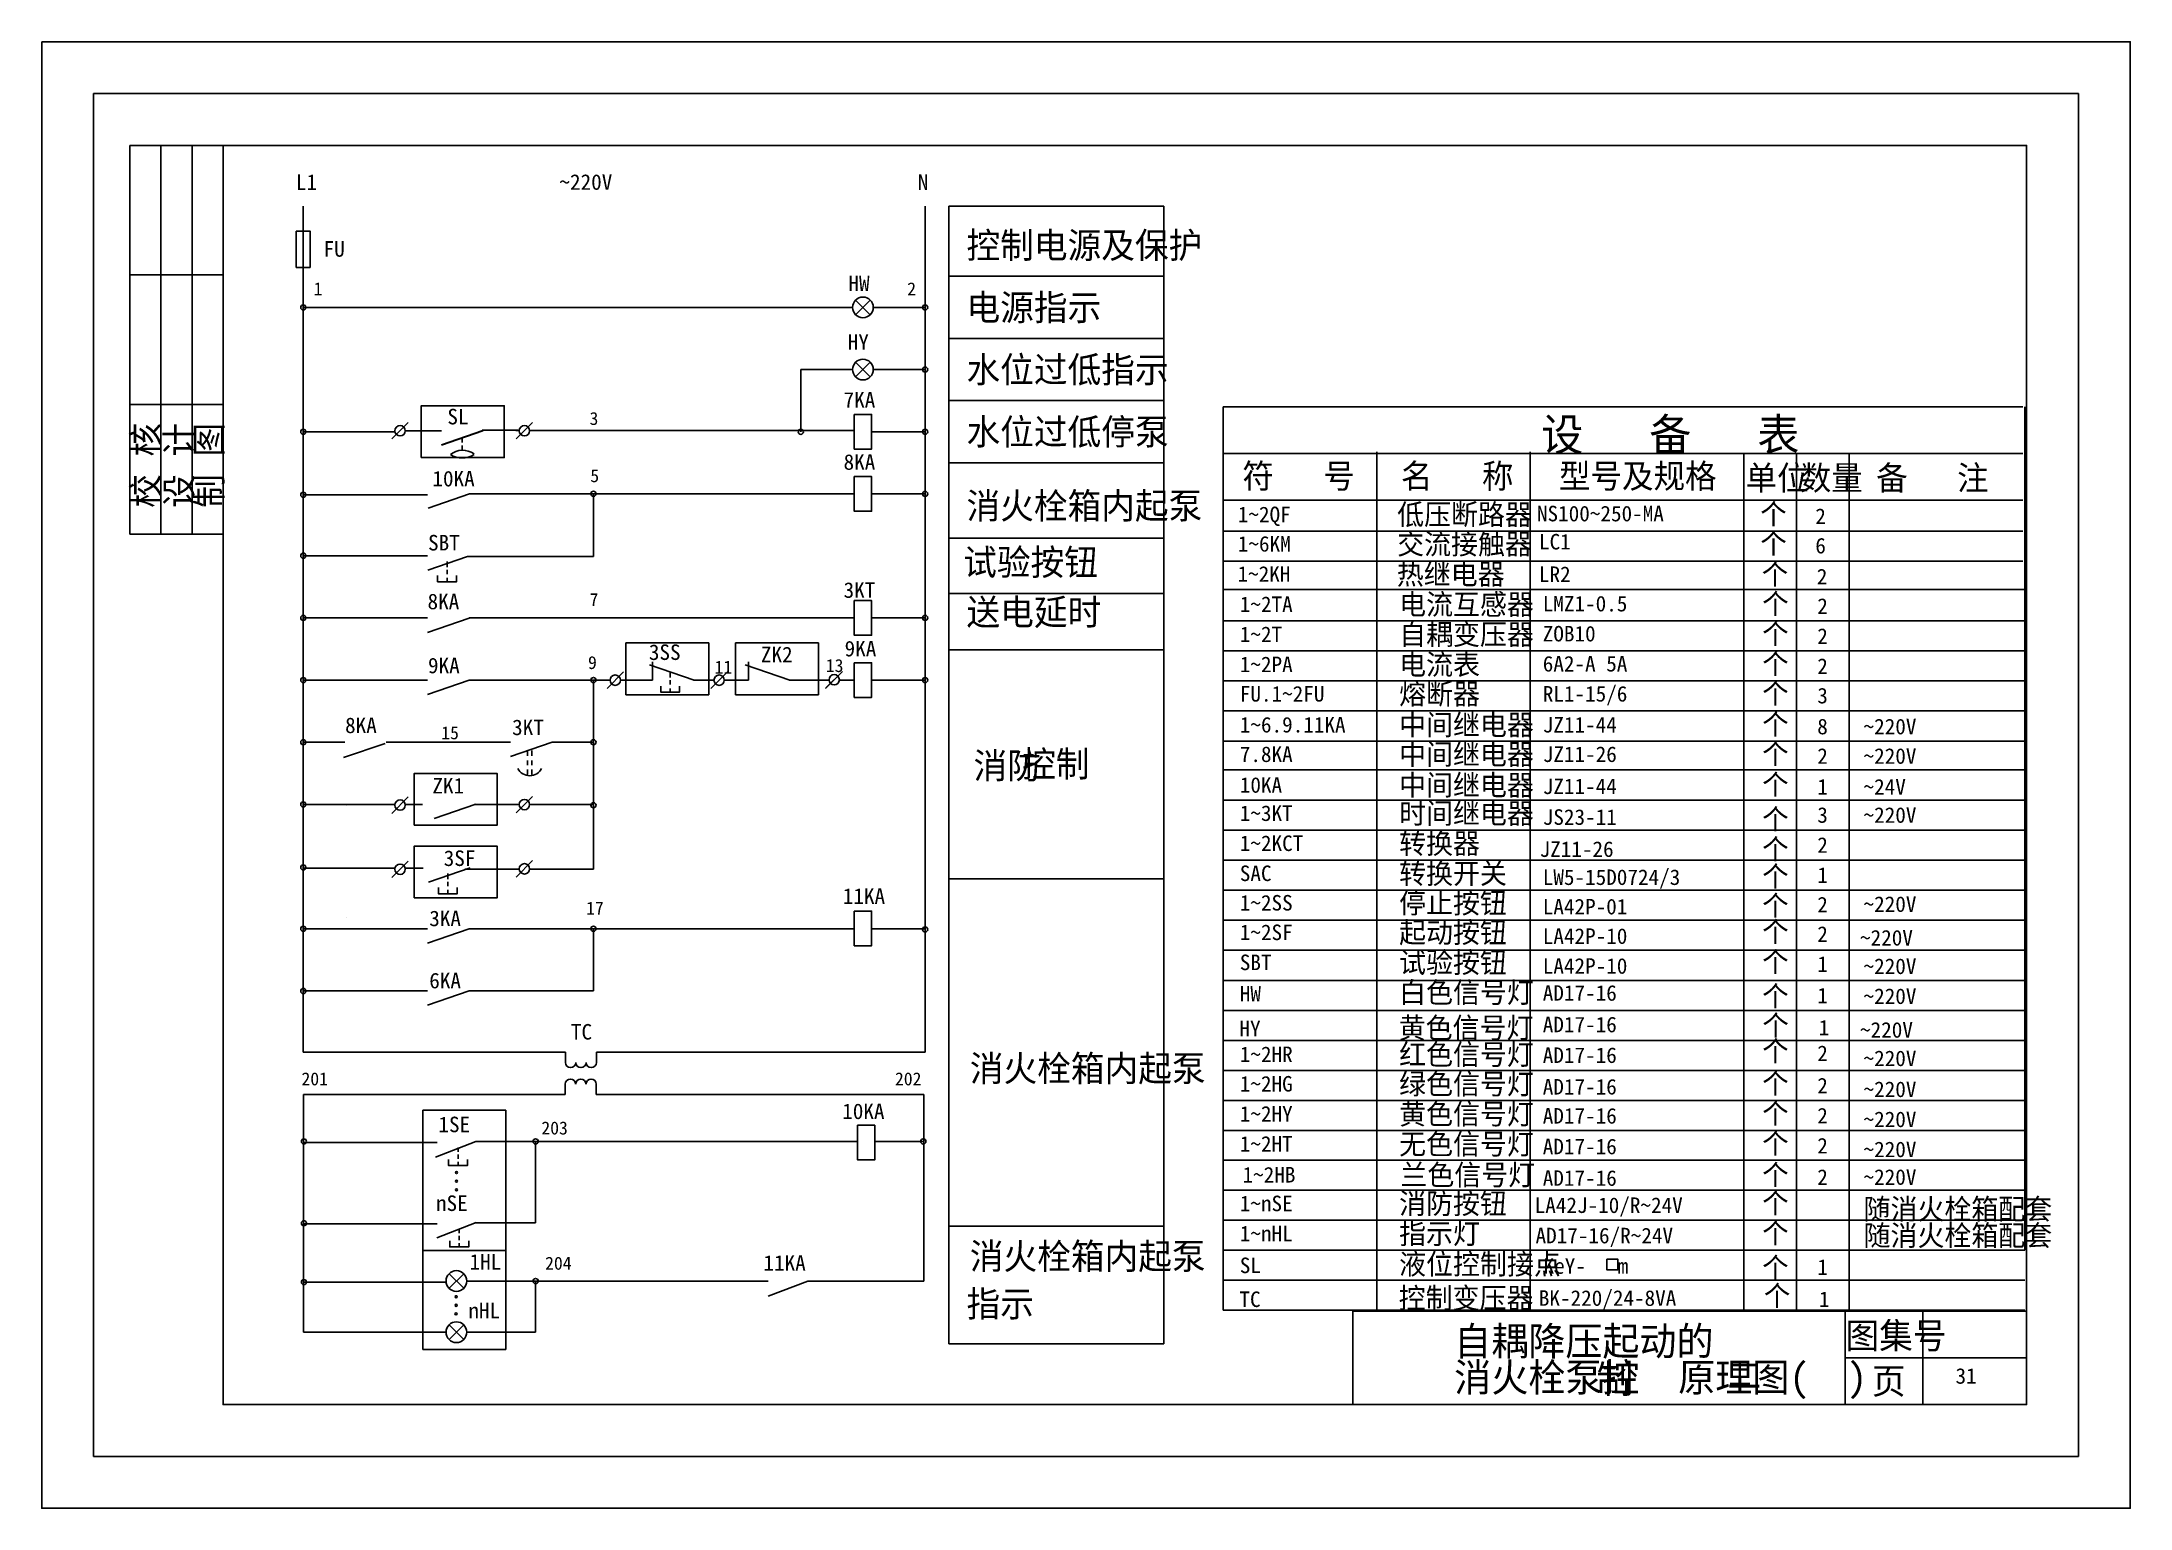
# Model space of a CAD drawing. Header units: metres. Extents: x 212 to 615, y 161 to 444.
import ezdxf

# ---------------------------------------------------------------- set-up
doc = ezdxf.new("R2010")
doc.units = ezdxf.units.M
for name, color, linetype in [('LGT1', 7, 'Continuous'), ('X2', 130, 'Continuous'), ('X4', 60, 'Continuous')]:
    doc.layers.add(name, color=color, linetype=linetype)

msp = doc.modelspace()

# ---------------------------------------------------------------- linework, layer by layer
for p, q in [((229.02, 349.24), (229.02, 424.24)), ((247.02, 424.24), (229.02, 424.24)), ((235.02, 349.24), (235.02, 424.24)), ((241.02, 349.24), (241.02, 424.24)), ((247.02, 399.24), (229.02, 399.24)), ((247.02, 374.24), (229.02, 374.24)), ((282.74, 370.78), (279.56, 367.59)), ((306.74, 370.78), (303.56, 367.59)), ((304.15, 369.22), (303.48, 369.22)), ((304.15, 356.98), (303.48, 356.98)), ((247.02, 349.24), (229.02, 349.24)), ((324.28, 322.63), (321.09, 319.45)), ((344.32, 322.63), (341.14, 319.45)), ((366.45, 322.63), (363.27, 319.45)), ((282.74, 298.53), (279.56, 295.34)), ((306.74, 298.61), (303.56, 295.43)), ((285.48, 297.06), (282.14, 297.06)), ((304.15, 297.06), (303.48, 297.06)), ((282.74, 286.14), (279.56, 282.96)), ((306.74, 286.22), (303.56, 283.04)), ((285.6, 284.76), (282.13, 284.76)), ((352.48, 273.06), (335.48, 273.06)), ((285.55, 238.06), (285.55, 191.88)), ((285.55, 238.06), (301.55, 238.06)), ((301.55, 210.95), (301.55, 238.06)), ((306.67, 232.01), (309.21, 232.01)), ((285.55, 210.95), (301.55, 210.95)), ((285.76, 210.95), (301.55, 210.95)), ((292.58, 212.4), (292.58, 211.68)), ((301.55, 210.95), (301.55, 191.88)), ((465.02, 199.24), (595.02, 199.24)), ((465.02, 199.24), (465.02, 181.24)), ((560.02, 199.24), (560.02, 181.24)), ((575.02, 199.24), (575.02, 181.24)), ((285.55, 191.88), (301.55, 191.88)), ((560.02, 190.24), (595.02, 190.24))]:
    msp.add_line(p, q)
for points in [[(212.02, 444.24), (212.02, 161.24), (615.02, 161.24), (615.02, 444.24)], [(222.02, 434.24), (222.02, 171.24), (605.02, 171.24), (605.02, 434.24)], [(247.02, 424.24), (247.02, 181.24), (595.02, 181.24), (595.02, 424.24)], [(285.25, 363.99), (301.25, 363.99), (301.25, 373.99), (285.25, 373.99)], [(324.74, 318.23), (340.74, 318.23), (340.74, 328.23), (324.74, 328.23)], [(345.89, 318.23), (361.89, 318.23), (361.89, 328.23), (345.89, 328.23)], [(283.88, 293.03), (299.88, 293.03), (299.88, 303.03), (283.88, 303.03)], [(283.88, 279.01), (299.88, 279.01), (299.88, 289.01), (283.88, 289.01)]]:
    msp.add_lwpolyline(points, close=True)
for points in [[(357.98, 368.98, 1), (358.98, 368.98, 1)], [(317.98, 357.01, 1), (318.98, 357.01, 1)], [(317.98, 321.06, 1), (318.98, 321.06, 1)], [(261.98, 309.06, 1), (262.98, 309.06, 1)], [(261.98, 297.06, 1), (262.98, 297.06, 1)], [(261.98, 284.91, 1), (262.98, 284.91, 1)], [(261.98, 273.06, 1), (262.98, 273.06, 1)], [(261.98, 261.05, 1), (262.98, 261.05, 1)], [(262.11, 232.03, 1), (263.11, 232.03, 1)], [(306.82, 232.03, 1), (307.82, 232.03, 1)], [(381.63, 232.03, 1), (382.63, 232.03, 1)], [(262.11, 216.25, 1), (263.11, 216.25, 1)], [(262.11, 204.88, 1), (263.11, 204.88, 1)]]:
    msp.add_lwpolyline(points, format="xyb", close=True)
msp.add_lwpolyline([(270.91, 275.28), (270.91, 275.28)])
for centre in [(281.15, 369.18), (305.15, 369.18), (322.68, 321.04), (342.73, 321.04), (364.93, 321.12), (281.15, 296.94), (305.15, 297.02), (281.15, 284.55), (305.15, 284.63)]:
    msp.add_circle(centre, 1)
at = {"layer": 'LGT1'}
msp.add_lwpolyline([(465.02, 181.24), (465.02, 199.24), (595.02, 199.24)], dxfattribs=at)
at = {"layer": 'X2'}
for p, q in [((262.48, 412.51), (262.48, 249.25)), ((382.48, 412.51), (382.48, 249.25)), ((368.48, 392.98), (262.48, 392.98)), ((369.06, 391.56), (371.89, 394.39)), ((371.89, 391.56), (369.06, 394.39)), ((382.48, 392.98), (372.48, 392.98)), ((368.48, 380.98), (358.48, 380.98)), ((358.48, 380.98), (358.48, 368.98)), ((371.89, 379.56), (369.06, 382.39)), ((369.06, 379.56), (371.89, 382.39)), ((382.48, 380.98), (372.48, 380.98)), ((280.17, 368.98), (262.48, 368.98)), ((289.15, 369.18), (282.15, 369.18)), ((289.15, 366.45), (297.15, 369.21)), ((289.15, 366.42), (297.15, 369.18)), ((293.15, 367.8), (293.15, 366.9)), ((303.97, 369.27), (296.97, 369.27)), ((368.81, 369.22), (306.15, 369.22)), ((382.48, 368.98), (372.15, 368.98)), ((293.15, 366.3), (293.15, 365.41)), ((286.48, 356.81), (262.48, 356.81)), ((280.15, 356.81), (262.48, 356.81)), ((286.57, 354.23), (294.57, 356.99)), ((318.48, 356.98), (294.48, 356.98)), ((368.81, 356.98), (306.15, 356.98)), ((318.48, 357.01), (318.48, 344.89)), ((368.81, 356.98), (342.48, 356.98)), ((382.48, 356.98), (372.15, 356.98)), ((286.48, 345.06), (262.48, 345.06)), ((286.53, 342.26), (294.15, 344.89)), ((290.23, 343.95), (290.23, 343.09)), ((290.23, 343.59), (290.23, 342.87)), ((318.48, 344.89), (294.15, 344.89)), ((290.23, 342.36), (290.23, 341.51)), ((290.23, 340.76), (290.23, 340.04)), ((286.48, 333.06), (262.48, 333.06)), ((286.48, 330.24), (294.48, 333)), ((368.81, 333.06), (294.48, 333.06)), ((382.48, 333.06), (372.15, 333.06)), ((329.3, 323.98), (337.9, 321.01)), ((329.9, 321.01), (329.9, 324.61)), ((333.28, 322.64), (333.28, 321.79)), ((347.77, 323.98), (356.37, 321.01)), ((348.37, 321.01), (348.37, 324.61)), ((286.48, 321.06), (262.48, 321.06)), ((286.48, 318.3), (294.48, 321.06)), ((321.68, 321.06), (294.48, 321.06)), ((318.48, 321.06), (318.48, 284.59)), ((329.9, 321.06), (323.68, 321.06)), ((333.28, 322.28), (333.28, 321.56)), ((333.28, 321.05), (333.28, 320.2)), ((333.28, 319.46), (333.28, 318.73)), ((341.73, 321.06), (337.75, 321.06)), ((348.37, 321.06), (343.73, 321.06)), ((363.93, 321.06), (356.21, 321.06)), ((368.81, 321.06), (365.92, 321.06)), ((382.48, 321.06), (372.15, 321.06)), ((270.48, 309.06), (262.48, 309.06)), ((270.27, 306.09), (278.27, 308.85)), ((302.48, 309.06), (278.48, 309.06)), ((302.48, 306.3), (310.48, 309.06)), ((305.75, 307.48), (305.75, 306.47)), ((306.61, 307.48), (306.61, 306.47)), ((318.48, 309.06), (310.48, 309.06)), ((305.75, 305.51), (305.75, 304.65)), ((305.75, 303.8), (305.75, 302.84)), ((306.61, 305.51), (306.61, 304.65)), ((306.61, 303.8), (306.61, 302.84)), ((280.16, 297.06), (262.48, 297.06)), ((287.75, 294.34), (295.75, 297.1)), ((304.15, 297.06), (295.48, 297.06)), ((318.48, 297.06), (306.15, 297.06)), ((280.17, 284.76), (262.48, 284.76)), ((286.67, 282.05), (294.67, 284.81)), ((290.38, 283.74), (290.38, 282.88)), ((290.38, 283.38), (290.38, 282.65)), ((290.38, 282.15), (290.38, 281.29)), ((304.15, 284.59), (293.63, 284.59)), ((318.48, 284.59), (306.15, 284.59)), ((290.38, 280.55), (290.38, 279.83)), ((286.48, 273.06), (262.48, 273.06)), ((286.48, 270.3), (294.48, 273.06)), ((368.81, 273.06), (294.48, 273.06)), ((318.48, 273.06), (318.48, 261.06)), ((368.81, 273.06), (356.48, 273.06)), ((368.81, 273.06), (367.48, 273.06)), ((373.48, 273.06), (372.15, 273.06)), ((373.48, 273.06), (372.15, 273.06)), ((382.48, 273.05), (372.15, 273.05)), ((382.48, 273.06), (375.48, 273.06)), ((286.48, 261.06), (262.48, 261.06)), ((286.48, 258.3), (294.48, 261.06)), ((318.48, 261.06), (294.48, 261.06)), ((313.06, 249.25), (262.48, 249.25)), ((313.06, 247.27), (313.06, 249.27)), ((319.06, 247.27), (319.06, 249.27)), ((382.48, 249.25), (319.06, 249.25)), ((313.03, 243.07), (313.03, 241.07)), ((319.03, 243.07), (319.03, 241.07)), ((262.52, 241.1), (262.52, 195.21)), ((313.03, 241.1), (262.52, 241.1)), ((262.52, 240.75), (262.52, 228.75)), ((382.21, 241.1), (319.03, 241.1)), ((382.21, 241.1), (382.21, 205.06)), ((382.21, 240.75), (382.21, 228.75)), ((262.52, 231.8), (288.32, 231.8)), ((295.79, 232.01), (288, 228.99)), ((292.34, 230.87), (292.34, 230.01)), ((295.79, 232.01), (369.43, 232.01)), ((307.31, 232.15), (307.31, 216.33)), ((372.77, 232.01), (382.21, 232.01)), ((292.34, 229.51), (292.34, 228.66)), ((292.34, 228.08), (292.34, 227.35)), ((262.52, 216.13), (288.32, 216.13)), ((295.86, 216.37), (288.24, 213.42)), ((292.58, 215.19), (292.58, 214.33)), ((292.58, 213.84), (292.58, 212.98)), ((295.57, 216.33), (307.31, 216.33)), ((293.44, 203.68), (290.62, 206.5)), ((290.62, 203.68), (293.44, 206.5)), ((262.52, 204.86), (290.04, 204.86)), ((294.23, 205.09), (298.94, 205.09)), ((298.98, 205.09), (352.16, 205.09)), ((307.31, 205.2), (307.31, 195.21)), ((359.85, 205.09), (352.22, 202.15)), ((359.77, 205.06), (382.21, 205.06)), ((290.03, 195.21), (262.52, 195.21)), ((290.62, 193.79), (293.44, 196.62)), ((293.44, 193.79), (290.62, 196.62)), ((294.78, 195.21), (294.03, 195.21)), ((307.31, 195.21), (294.17, 195.21))]:
    msp.add_line(p, q, dxfattribs=at)
for points in [[(261.14, 407.71), (261.14, 400.7), (263.81, 400.7), (263.81, 407.71)], [(368.81, 372.32), (368.81, 365.64), (372.15, 365.64), (372.15, 372.32)], [(368.81, 360.32), (368.81, 353.64), (372.15, 353.64), (372.15, 360.32)], [(368.81, 336.4), (368.81, 329.72), (372.15, 329.72), (372.15, 336.4)], [(368.81, 324.4), (368.81, 317.72), (372.15, 317.72), (372.15, 324.4)], [(368.81, 276.48), (368.81, 269.8), (372.15, 269.8), (372.15, 276.48)], [(369.43, 235.14), (369.43, 228.46), (372.77, 228.46), (372.77, 235.14)]]:
    msp.add_lwpolyline(points, close=True, dxfattribs=at)
for points in [[(261.98, 392.98, 1), (262.98, 392.98, 1)], [(381.98, 392.98, 1), (382.98, 392.98, 1)], [(381.98, 380.98, 1), (382.98, 380.98, 1)], [(261.98, 368.98, 1), (262.98, 368.98, 1)], [(381.98, 368.98, 1), (382.98, 368.98, 1)], [(261.98, 356.81, 1), (262.98, 356.81, 1)], [(381.98, 356.98, 1), (382.98, 356.98, 1)], [(261.98, 345.06, 1), (262.98, 345.06, 1)], [(261.98, 333.06, 1), (262.98, 333.06, 1)], [(381.98, 333.06, 1), (382.98, 333.06, 1)], [(261.98, 321.06, 1), (262.98, 321.06, 1)], [(381.98, 321.06, 1), (382.98, 321.06, 1)], [(317.98, 309.06, 1), (318.98, 309.06, 1)], [(317.98, 296.91, 1), (318.98, 296.91, 1)], [(317.98, 273.06, 1), (318.98, 273.06, 1)], [(381.98, 272.94, 1), (382.98, 272.94, 1)], [(292.26, 226.02, 1), (291.86, 226.02, 1)], [(292.24, 224.35, 1), (291.84, 224.35, 1)], [(292.24, 222.69, 1), (291.84, 222.69, 1)], [(306.82, 205.08, 1), (307.82, 205.08, 1)], [(291.77, 202.06, 1), (292.17, 202.06, 1)], [(291.75, 198.74, 1), (292.15, 198.74, 1)], [(291.77, 200.4, 1), (292.17, 200.4, 1)]]:
    msp.add_lwpolyline(points, format="xyb", close=True, dxfattribs=at)
for points in [[(288.41, 341.22), (288.41, 340.04), (292.06, 340.04), (292.06, 341.22)], [(331.45, 319.91), (331.45, 318.73), (335.11, 318.73), (335.11, 319.91)], [(270.91, 296.88), (270.91, 296.88)], [(288.55, 281.01), (288.55, 279.83), (292.2, 279.83), (292.2, 281.01)], [(290.51, 228.53), (290.51, 227.35), (294.17, 227.35), (294.16, 228.53)], [(290.75, 212.85), (290.75, 211.68), (294.4, 211.68), (294.4, 212.85)]]:
    msp.add_lwpolyline(points, dxfattribs=at)
for centre in [(370.48, 392.98), (370.48, 380.98), (292.03, 205.09), (292.03, 195.21)]:
    msp.add_circle(centre, 2, dxfattribs=at)
for centre, radius, start, end in [((293.26, 361.52), 3.89, 56.02, 127.9), ((293.15, 368.18), 4.26, 237.61, 302.39), ((306.18, 305.16), 2.56, 206.81, 333.19), ((314.06, 247.27), 1, 180, 0), ((316.06, 247.27), 1, 180, 0), ((318.06, 247.27), 1, 180, 0), ((314.03, 243.07), 1, 0, 180), ((316.03, 243.07), 1, 0, 180), ((318.03, 243.07), 1, 0, 180)]:
    msp.add_arc(centre, radius, start, end, dxfattribs=at)
at = {"layer": 'X4'}
for p, q in [((387.08, 412.5), (428.54, 412.5)), ((387.08, 412.5), (387.08, 192.94)), ((428.54, 412.5), (428.54, 192.94)), ((387.08, 398.98), (428.54, 398.98)), ((387.08, 386.98), (428.54, 386.98)), ((387.08, 374.98), (428.54, 374.98)), ((594.31, 373.79), (439.98, 373.79)), ((439.98, 199.44), (439.98, 373.79)), ((594.66, 211.03), (594.66, 373.79)), ((387.08, 362.98), (428.54, 362.98)), ((594.31, 364.79), (439.98, 364.79)), ((469.62, 199.44), (469.62, 365.13)), ((499.26, 199.44), (499.26, 365.13)), ((540.49, 199.44), (540.49, 364.79)), ((550.63, 199.44), (550.63, 364.79)), ((560.77, 199.44), (560.77, 364.79)), ((594.31, 355.79), (439.98, 355.79)), ((387.08, 348.47), (428.54, 348.47)), ((594.31, 349.79), (439.98, 349.79)), ((594.31, 343.99), (439.98, 343.99)), ((594.69, 338.56), (439.98, 338.56)), ((387.08, 337.74), (428.54, 337.74)), ((594.69, 332.5), (439.98, 332.5)), ((387.08, 326.91), (428.54, 326.91)), ((594.69, 326.7), (439.98, 326.7)), ((366.52, 322.71), (363.33, 319.53)), ((594.69, 320.9), (439.98, 320.9)), ((594.69, 315.1), (439.98, 315.1)), ((594.69, 309.3), (439.98, 309.3)), ((594.69, 303.71), (439.98, 303.71)), ((594.69, 297.91), (439.98, 297.91)), ((594.69, 292.11), (439.98, 292.11)), ((594.69, 286.31), (439.98, 286.31)), ((387.08, 282.73), (428.54, 282.73)), ((594.69, 280.51), (439.98, 280.51)), ((594.69, 274.71), (439.98, 274.71)), ((594.69, 268.91), (439.98, 268.91)), ((594.69, 263.11), (439.98, 263.11)), ((594.69, 257.31), (439.98, 257.31)), ((594.69, 251.51), (439.98, 251.51)), ((594.69, 245.71), (439.98, 245.71)), ((594.69, 239.91), (439.98, 239.91)), ((594.69, 234.11), (439.98, 234.11)), ((594.69, 228.43), (439.98, 228.43)), ((594.69, 222.63), (439.98, 222.63)), ((594.69, 222.63), (448.05, 222.63)), ((386.94, 215.68), (428.54, 215.68)), ((594.69, 216.83), (439.98, 216.83)), ((594.69, 211.03), (439.98, 211.03)), ((594.69, 205.24), (439.98, 205.24)), ((594.69, 199.44), (439.98, 199.44)), ((387.08, 192.94), (428.54, 192.94))]:
    msp.add_line(p, q, dxfattribs=at)
msp.add_lwpolyline([(514.04, 209.31), (516.14, 209.31), (516.14, 207.22), (514.04, 207.22)], close=True, dxfattribs=at)

# ---------------------------------------------------------------- texts
for s, p in [('校 核', (234.57, 354.3)), ('设 计', (241.01, 354.3)), ('制 图', (246.78, 354.3))]:
    msp.add_text(s, height=5, rotation=90).set_placement(p)
for s, p in [('图集号', (560.08, 192.04)), ('页', (565.19, 183.28))]:
    msp.add_text(s, height=5).set_placement(p)
for s, height, p in [('L1', 3, (261.06, 415.66)), ('~220V', 3, (311.91, 415.67)), ('N', 3, (381.06, 415.66)), ('控制电源及保护', 5, (390.46, 402.47)), ('FU', 3, (266.4, 402.76)), ('HW', 3, (367.68, 396.12)), ('1', 2.5, (264.48, 395.31)), ('2', 2.5, (379.02, 395.31)), ('电源指示', 5, (390.46, 390.47)), ('HY', 3, (367.54, 384.81)), ('水位过低指示', 5, (390.46, 378.47)), ('7KA', 3, (366.74, 373.64)), ('SL', 3, (290.29, 370.4)), ('3', 2.5, (317.72, 370.29)), ('水位过低停泵', 5, (390.46, 366.47)), ('设   备   表', 6.24, (501.37, 365.31)), ('8KA', 3, (366.74, 361.64)), ('符   号', 4.68, (443.69, 358.09)), ('名   称', 4.68, (474.29, 358.09)), ('型号及规格', 4.68, (504.78, 358.09)), ('单位', 4.68, (540.79, 357.74)), ('数量', 4.68, (551.24, 357.74)), ('备   注', 4.68, (565.99, 357.74)), ('10KA', 3, (287.4, 358.43)), ('5', 2.5, (317.87, 359.25)), ('消火栓箱内起泵', 5, (390.46, 352.19)), ('低压断路器', 4, (473.56, 351.02)), ('NS100~250-MA', 3, (500.54, 351.69)), ('个', 3.9, (543.65, 351.18)), ('1~2QF', 3, (442.82, 351.53)), ('2', 3, (554.25, 351.18)), ('SBT', 3, (286.56, 346.07)), ('试验按钮', 5, (389.82, 341.31)), ('1~6KM', 3, (442.82, 345.85)), ('交流接触器', 4, (473.56, 345.33)), ('LC1', 3, (500.93, 346.26)), ('个', 3.9, (543.65, 345.5)), ('6', 3, (554.25, 345.5)), ('1~2KH', 3, (442.76, 340.03)), ('热继电器', 4, (473.5, 339.51)), ('LR2', 3, (500.92, 339.98)), ('个', 3.9, (543.93, 339.53)), ('3KT', 3, (366.74, 336.93)), ('2', 3, (554.54, 339.53)), ('8KA', 3, (286.46, 334.73)), ('7', 2.5, (317.72, 335.34)), ('送电延时', 5, (390.46, 331.67)), ('1~2TA', 3, (443.2, 334.19)), ('电流互感器', 4, (473.94, 333.68)), ('LMZ1-0.5', 3, (501.66, 334.31)), ('个', 3.9, (544.02, 333.84)), ('2', 3, (554.63, 333.84)), ('1~2T', 3, (443.2, 328.39)), ('自耦变压器', 4, (473.94, 327.88)), ('ZOB10', 3, (501.66, 328.51)), ('个', 3.9, (544.02, 328.04)), ('2', 3, (554.63, 328.04)), ('3SS', 3, (329.17, 324.94)), ('ZK2', 3, (350.79, 324.49)), ('9KA', 3, (366.94, 325.63)), ('电流表', 4, (473.94, 322.08)), ('个', 3.9, (544.02, 322.24)), ('9KA', 3, (286.55, 322.37)), ('9', 2.5, (317.43, 323.19)), ('11', 2.5, (341.85, 322.31)), ('13', 2.5, (363.31, 322.61)), ('1~2PA', 3, (443.2, 322.59)), ('6A2-A 5A', 3, (501.66, 322.71)), ('2', 3, (554.63, 322.24)), ('FU.1~2FU', 3, (443.2, 316.91)), ('熔断器', 4, (473.94, 316.39)), ('RL1-15/6', 3, (501.66, 316.91)), ('个', 3.9, (544.02, 316.56)), ('3', 3, (554.63, 316.56)), ('中间继电器', 4, (473.94, 310.42)), ('个', 3.9, (544.02, 310.59)), ('8KA', 3, (270.55, 310.83)), ('15', 2.5, (289.11, 309.64)), ('3KT', 3, (302.78, 310.44)), ('1~6.9.11KA', 3, (443.2, 310.94)), ('JZ11-44 ', 3, (501.66, 310.94)), ('8', 3, (554.63, 310.59)), ('~220V', 3, (563.56, 310.59)), ('消防', 5, (391.81, 302.04)), ('控制', 5, (401.2, 302.38)), ('7.8KA', 3, (443.2, 305.25)), ('中间继电器', 4, (473.94, 304.74)), ('JZ11-26', 3, (501.66, 305.25)), ('个', 3.9, (544.02, 304.9)), ('2', 3, (554.63, 304.9)), ('~220V', 3, (563.56, 304.9)), ('10KA', 3, (443.2, 299.31)), ('中间继电器', 4, (473.94, 298.8)), ('个', 3.9, (544.02, 298.96)), ('ZK1', 3, (287.4, 299.17)), ('JZ11-44 ', 3, (501.66, 299.06)), ('1', 3, (554.63, 298.96)), ('~24V', 3, (563.56, 298.96)), ('1~3KT', 3, (443.2, 293.87)), ('时间继电器', 4, (473.94, 293.35)), ('JS23-11', 3, (501.66, 293.12)), ('个', 3.9, (544.02, 292.29)), ('3', 3, (554.63, 293.52)), ('~220V', 3, (563.56, 293.51)), ('1~2KCT', 3, (443.2, 288.07)), ('转换器', 4, (473.94, 287.55)), ('个', 3.9, (544.02, 286.49)), ('2', 3, (554.63, 287.72)), ('3SF', 3, (289.58, 285.18)), ('转换开关', 4, (473.94, 281.75)), ('JZ11-26', 3, (501.05, 286.93)), ('SAC', 3, (443.2, 282.27)), ('LW5-15D0724/3', 3, (501.66, 281.52)), ('个', 3.9, (544.02, 281.25)), ('1', 3, (554.63, 281.92)), ('17', 2.5, (317.06, 275.79)), ('11KA', 3, (366.59, 277.87)), ('1~2SS', 3, (443.2, 276.58)), ('停止按钮', 4, (473.94, 276.06)), ('LA42P-01', 3, (501.66, 275.84)), ('个', 3.9, (544.02, 275.61)), ('2', 3, (554.63, 276.23)), ('~220V', 3, (563.56, 276.32)), ('3KA', 3, (286.79, 273.57)), ('起动按钮', 4, (473.94, 270.37)), ('个', 3.9, (544.02, 270.54)), ('1~2SF', 3, (443.2, 270.88)), ('LA42P-10', 3, (501.66, 270.15)), ('2', 3, (554.63, 270.54)), ('~220V', 3, (562.88, 269.83)), ('SBT', 3, (443.2, 265.08)), ('试验按钮', 4, (473.94, 264.57)), ('LA42P-10', 3, (501.66, 264.39)), ('个', 3.9, (544.02, 264.74)), ('1', 3, (554.63, 264.74)), ('~220V', 3, (563.56, 264.33)), ('6KA', 3, (286.79, 261.57)), ('HW', 3, (443.2, 259.03)), ('白色信号灯', 4, (473.94, 258.78)), ('AD17-16', 3, (501.66, 259.18)), ('个', 3.9, (544.02, 258.12)), ('1', 3, (554.63, 258.68)), ('~220V', 3, (563.56, 258.55)), ('TC', 3, (314.12, 251.68)), ('HY', 3, (443.13, 252.3)), ('黄色信号灯', 4, (473.86, 251.96)), ('AD17-16', 3, (501.66, 253.09)), ('个', 3.9, (544.05, 252.48)), ('1', 3, (554.9, 252.48)), ('~220V', 3, (562.88, 252.05)), ('1~2HR', 3, (443.2, 247.34)), ('红色信号灯', 4, (473.94, 246.82)), ('AD17-16', 3, (501.66, 247.17)), ('个', 3.9, (544.02, 247.53)), ('2', 3, (554.63, 247.53)), ('消火栓箱内起泵', 5, (391.1, 243.62)), ('~220V', 3, (563.56, 246.56)), ('201', 2.5, (262.14, 242.85)), ('202', 2.5, (376.66, 242.85)), ('1~2HG', 3, (443.2, 241.65)), ('绿色信号灯', 4, (473.94, 241.13)), ('AD17-16', 3, (501.66, 241.08)), ('个', 3.9, (544.02, 241.3)), ('2', 3, (554.63, 241.3)), ('~220V', 3, (563.56, 240.59)), ('10KA', 3, (366.48, 236.34)), ('1~2HY', 3, (443.2, 235.85)), ('黄色信号灯', 4, (473.94, 235.33)), ('AD17-16', 3, (501.66, 235.47)), ('个', 3.9, (544.02, 235.5)), ('2', 3, (554.63, 235.5)), ('~220V', 3, (563.56, 234.79)), ('1SE', 3, (288.56, 233.8)), ('203', 2.5, (308.43, 233.37)), ('无色信号灯', 4, (473.94, 229.53)), ('个', 3.9, (544.02, 229.7)), ('1~2HT', 3, (443.2, 230.05)), ('AD17-16', 3, (501.66, 229.55)), ('2', 3, (554.63, 229.7)), ('~220V', 3, (563.56, 228.99)), ('1~2HB', 3, (443.73, 224.1)), ('兰色信号灯', 4, (474.19, 223.58)), ('AD17-16', 3, (501.66, 223.46)), ('个', 3.9, (544.02, 223.64)), ('2', 3, (554.63, 223.64)), ('~220V', 3, (563.56, 223.65)), ('消防按钮', 4, (473.94, 218.05)), ('个', 3.9, (544.02, 218.21)), ('nSE', 3, (288.09, 218.6)), ('1~nSE', 3, (443.2, 218.56)), ('LA42J-10/R~24V', 3, (500.1, 218.22)), ('随消火栓箱配套', 4, (563.56, 216.98)), ('1~nHL', 3, (443.2, 212.76)), ('指示灯', 4, (473.94, 212.25)), ('AD17-16/R~24V', 3, (500.27, 212.36)), ('个', 3.9, (544.02, 212.41)), ('随消火栓箱配套', 4, (563.56, 211.88)), ('1HL', 3, (294.57, 207.29)), ('204', 2.5, (309.15, 207.27)), ('11KA', 3, (351.28, 207.07)), ('消火栓箱内起泵', 5, (391.1, 207.37)), ('SL', 3, (443.2, 206.61)), ('液位控制接点', 4, (473.94, 206.36)), ('个', 3.9, (544.02, 205.75)), ('KeY-   m', 3, (501.82, 206.49)), ('1', 3, (554.63, 206.27)), ('指示', 5, (390.46, 198.19)), ('TC', 3, (443.13, 200.07)), ('控制变压器', 4, (473.86, 199.81)), ('BK-220/24-8VA', 3, (500.9, 200.3)), ('个', 3.9, (544.34, 200.3)), ('1', 3, (554.95, 200.07)), ('nHL', 3, (294.34, 197.88)), ('自耦降压起动的', 5.5, (484.57, 190.73)), ('消火栓泵控  原理图(  )', 5.5, (484.57, 183.75)), ('制', 5.5, (512.01, 183.48)), ('二', 5, (537.32, 184.4)), ('31', 3, (581.31, 185.27))]:
    msp.add_text(s, height=height, dxfattribs=at).set_placement(p)

doc.saveas('drawing.dxf')
